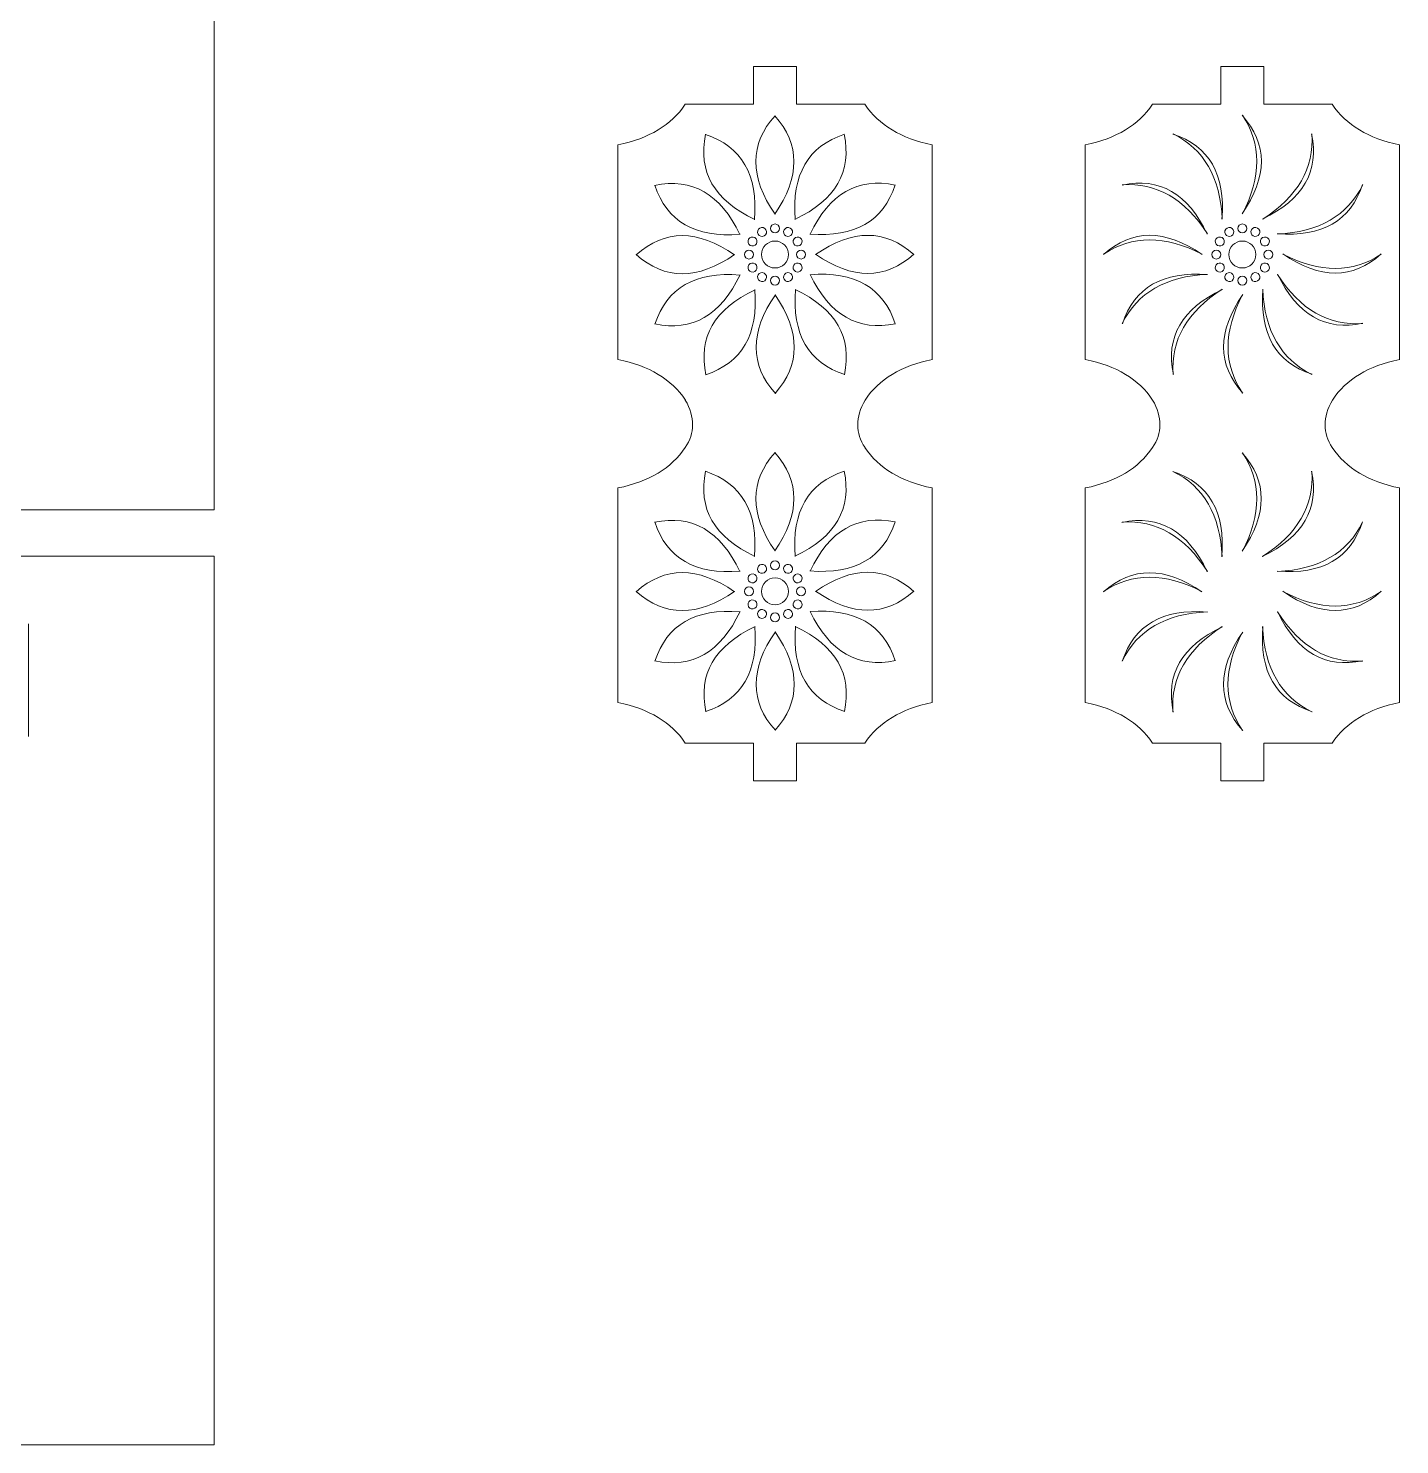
# Model space of a CAD drawing. Header units: millimetres. Extents: x -287 to 263, y -684 to 226.
# Drawn here: x 63.4 to 243, y -683.7 to -498.3 of the extents above; entities that cross this region are included whole.
import ezdxf

# ---------------------------------------------------------------- set-up
doc = ezdxf.new("R2010")
doc.units = ezdxf.units.MM
doc.header["$MEASUREMENT"] = 0
doc.layers.add('Layer 1', color=7, linetype='Continuous')

msp = doc.modelspace()

# ---------------------------------------------------------------- linework, layer by layer
at = {"layer": 'Layer 1', "lineweight": 9}
for points, knots in [([(-269.4627, -312.8832), (-269.4627, -312.8832), (87.7603, -312.8832), (87.7603, -312.8832), (87.7603, -312.8832), (87.7603, -312.8832), (87.7603, -561.3221), (87.7603, -561.3221), (87.7603, -561.3221), (87.7603, -561.3221), (-269.4627, -561.3221), (-269.4627, -561.3221), (-269.4627, -561.3221), (-269.4627, -561.3221), (-269.4627, -312.8832), (-269.4627, -312.8832)], [0, 0, 0, 0, 0.2, 0.2, 0.2, 0.2, 0.4, 0.4, 0.4, 0.4, 0.6, 0.6, 0.6, 0.6, 1, 1, 1, 1]), ([(163.9992, -508.2422), (163.9992, -508.2422), (163.9992, -503.3029), (163.9992, -503.3029), (163.9992, -503.3029), (163.9992, -503.3029), (158.3542, -503.3029), (158.3542, -503.3029), (158.3542, -503.3029), (158.3542, -503.3029), (158.3542, -508.2421), (158.3542, -508.2421)], [0, 0, 0, 0, 0.25, 0.25, 0.25, 0.25, 0.5, 0.5, 0.5, 0.5, 1, 1, 1, 1]), ([(225.1805, -508.2422), (225.1805, -508.2422), (225.1805, -503.3029), (225.1805, -503.3029), (225.1805, -503.3029), (225.1805, -503.3029), (219.5355, -503.3029), (219.5355, -503.3029), (219.5355, -503.3029), (219.5355, -503.3029), (219.5355, -508.2421), (219.5355, -508.2421)], [0, 0, 0, 0, 0.25, 0.25, 0.25, 0.25, 0.5, 0.5, 0.5, 0.5, 1, 1, 1, 1]), ([(159.7654, -525.465), (159.4842, -525.6273), (159.1246, -525.531), (158.9622, -525.2498), (158.9622, -525.2498), (158.7998, -524.9685), (158.8962, -524.6089), (159.1774, -524.4465), (159.1774, -524.4465), (159.4587, -524.2841), (159.8183, -524.3805), (159.9807, -524.6617), (159.9807, -524.6617), (160.1431, -524.943), (160.0467, -525.3026), (159.7654, -525.465)], [0, 0, 0, 0, 0.2, 0.2, 0.2, 0.2, 0.4, 0.4, 0.4, 0.4, 0.6, 0.6, 0.6, 0.6, 1, 1, 1, 1]), ([(161.1767, -525.0868), (160.8519, -525.0868), (160.5887, -524.8236), (160.5887, -524.4988), (160.5887, -524.4988), (160.5887, -524.174), (160.8519, -523.9108), (161.1767, -523.9108), (161.1767, -523.9108), (161.5015, -523.9108), (161.7647, -524.174), (161.7647, -524.4988), (161.7647, -524.4988), (161.7647, -524.8236), (161.5015, -525.0868), (161.1767, -525.0868)], [0, 0, 0, 0, 0.2, 0.2, 0.2, 0.2, 0.4, 0.4, 0.4, 0.4, 0.6, 0.6, 0.6, 0.6, 1, 1, 1, 1]), ([(162.5879, -525.465), (162.3067, -525.3026), (162.2103, -524.943), (162.3727, -524.6617), (162.3727, -524.6617), (162.5351, -524.3805), (162.8947, -524.2841), (163.176, -524.4465), (163.176, -524.4465), (163.4572, -524.6089), (163.5536, -524.9685), (163.3912, -525.2498), (163.3912, -525.2498), (163.2288, -525.531), (162.8692, -525.6273), (162.5879, -525.465)], [0, 0, 0, 0, 0.2, 0.2, 0.2, 0.2, 0.4, 0.4, 0.4, 0.4, 0.6, 0.6, 0.6, 0.6, 1, 1, 1, 1]), ([(220.9468, -525.465), (220.6656, -525.6273), (220.3059, -525.531), (220.1435, -525.2498), (220.1435, -525.2498), (219.9811, -524.9685), (220.0775, -524.6089), (220.3588, -524.4465), (220.3588, -524.4465), (220.64, -524.2841), (220.9997, -524.3805), (221.162, -524.6617), (221.162, -524.6617), (221.3244, -524.943), (221.228, -525.3026), (220.9468, -525.465)], [0, 0, 0, 0, 0.2, 0.2, 0.2, 0.2, 0.4, 0.4, 0.4, 0.4, 0.6, 0.6, 0.6, 0.6, 1, 1, 1, 1]), ([(222.358, -525.0868), (222.0333, -525.0868), (221.77, -524.8236), (221.77, -524.4988), (221.77, -524.4988), (221.77, -524.174), (222.0333, -523.9108), (222.358, -523.9108), (222.358, -523.9108), (222.6828, -523.9108), (222.9461, -524.174), (222.9461, -524.4988), (222.9461, -524.4988), (222.9461, -524.8236), (222.6828, -525.0868), (222.358, -525.0868)], [0, 0, 0, 0, 0.2, 0.2, 0.2, 0.2, 0.4, 0.4, 0.4, 0.4, 0.6, 0.6, 0.6, 0.6, 1, 1, 1, 1]), ([(223.7693, -525.465), (223.4881, -525.3026), (223.3917, -524.943), (223.554, -524.6617), (223.554, -524.6617), (223.7164, -524.3805), (224.0761, -524.2841), (224.3573, -524.4465), (224.3573, -524.4465), (224.6385, -524.6089), (224.7349, -524.9685), (224.5726, -525.2498), (224.5726, -525.2498), (224.4102, -525.531), (224.0505, -525.6273), (223.7693, -525.465)], [0, 0, 0, 0, 0.2, 0.2, 0.2, 0.2, 0.4, 0.4, 0.4, 0.4, 0.6, 0.6, 0.6, 0.6, 1, 1, 1, 1]), ([(158.7323, -526.4981), (158.57, -526.7793), (158.2103, -526.8757), (157.9291, -526.7133), (157.9291, -526.7133), (157.6478, -526.5509), (157.5515, -526.1913), (157.7139, -525.91), (157.7139, -525.91), (157.8762, -525.6288), (158.2359, -525.5324), (158.5171, -525.6948), (158.5171, -525.6948), (158.7984, -525.8572), (158.8947, -526.2168), (158.7323, -526.4981)], [0, 0, 0, 0, 0.2, 0.2, 0.2, 0.2, 0.4, 0.4, 0.4, 0.4, 0.6, 0.6, 0.6, 0.6, 1, 1, 1, 1]), ([(161.1767, -529.6734), (160.2024, -529.6734), (159.4126, -528.8836), (159.4126, -527.9093), (159.4126, -527.9093), (159.4126, -526.9351), (160.2024, -526.1453), (161.1767, -526.1453), (161.1767, -526.1453), (162.151, -526.1453), (162.9408, -526.9351), (162.9408, -527.9093), (162.9408, -527.9093), (162.9408, -528.8836), (162.151, -529.6734), (161.1767, -529.6734)], [0, 0, 0, 0, 0.2, 0.2, 0.2, 0.2, 0.4, 0.4, 0.4, 0.4, 0.6, 0.6, 0.6, 0.6, 1, 1, 1, 1]), ([(163.6211, -526.4981), (163.4587, -526.2168), (163.555, -525.8572), (163.8363, -525.6948), (163.8363, -525.6948), (164.1175, -525.5324), (164.4772, -525.6288), (164.6395, -525.91), (164.6395, -525.91), (164.8019, -526.1913), (164.7056, -526.5509), (164.4243, -526.7133), (164.4243, -526.7133), (164.1431, -526.8757), (163.7834, -526.7793), (163.6211, -526.4981)], [0, 0, 0, 0, 0.2, 0.2, 0.2, 0.2, 0.4, 0.4, 0.4, 0.4, 0.6, 0.6, 0.6, 0.6, 1, 1, 1, 1]), ([(219.9137, -526.4981), (219.7513, -526.7793), (219.3917, -526.8757), (219.1104, -526.7133), (219.1104, -526.7133), (218.8292, -526.5509), (218.7328, -526.1913), (218.8952, -525.91), (218.8952, -525.91), (219.0576, -525.6288), (219.4172, -525.5324), (219.6985, -525.6948), (219.6985, -525.6948), (219.9797, -525.8572), (220.076, -526.2168), (219.9137, -526.4981)], [0, 0, 0, 0, 0.2, 0.2, 0.2, 0.2, 0.4, 0.4, 0.4, 0.4, 0.6, 0.6, 0.6, 0.6, 1, 1, 1, 1]), ([(222.358, -529.6734), (221.3838, -529.6734), (220.594, -528.8836), (220.594, -527.9093), (220.594, -527.9093), (220.594, -526.9351), (221.3838, -526.1453), (222.358, -526.1453), (222.358, -526.1453), (223.3323, -526.1453), (224.1221, -526.9351), (224.1221, -527.9093), (224.1221, -527.9093), (224.1221, -528.8836), (223.3323, -529.6734), (222.358, -529.6734)], [0, 0, 0, 0, 0.2, 0.2, 0.2, 0.2, 0.4, 0.4, 0.4, 0.4, 0.6, 0.6, 0.6, 0.6, 1, 1, 1, 1]), ([(224.8024, -526.4981), (224.64, -526.2168), (224.7364, -525.8572), (225.0176, -525.6948), (225.0176, -525.6948), (225.2989, -525.5324), (225.6585, -525.6288), (225.8209, -525.91), (225.8209, -525.91), (225.9833, -526.1913), (225.8869, -526.5509), (225.6056, -526.7133), (225.6056, -526.7133), (225.3244, -526.8757), (224.9648, -526.7793), (224.8024, -526.4981)], [0, 0, 0, 0, 0.2, 0.2, 0.2, 0.2, 0.4, 0.4, 0.4, 0.4, 0.6, 0.6, 0.6, 0.6, 1, 1, 1, 1]), ([(158.3542, -527.9093), (158.3542, -528.2341), (158.0909, -528.4973), (157.7662, -528.4973), (157.7662, -528.4973), (157.4414, -528.4973), (157.1782, -528.2341), (157.1782, -527.9093), (157.1782, -527.9093), (157.1782, -527.5846), (157.4414, -527.3213), (157.7662, -527.3213), (157.7662, -527.3213), (158.0909, -527.3213), (158.3542, -527.5846), (158.3542, -527.9093)], [0, 0, 0, 0, 0.2, 0.2, 0.2, 0.2, 0.4, 0.4, 0.4, 0.4, 0.6, 0.6, 0.6, 0.6, 1, 1, 1, 1]), ([(163.9992, -527.9093), (163.9992, -527.5846), (164.2625, -527.3213), (164.5872, -527.3213), (164.5872, -527.3213), (164.912, -527.3213), (165.1752, -527.5846), (165.1752, -527.9093), (165.1752, -527.9093), (165.1752, -528.2341), (164.912, -528.4973), (164.5872, -528.4973), (164.5872, -528.4973), (164.2625, -528.4973), (163.9992, -528.2341), (163.9992, -527.9093)], [0, 0, 0, 0, 0.2, 0.2, 0.2, 0.2, 0.4, 0.4, 0.4, 0.4, 0.6, 0.6, 0.6, 0.6, 1, 1, 1, 1]), ([(219.5355, -527.9093), (219.5355, -528.2341), (219.2723, -528.4973), (218.9475, -528.4973), (218.9475, -528.4973), (218.6228, -528.4973), (218.3595, -528.2341), (218.3595, -527.9093), (218.3595, -527.9093), (218.3595, -527.5846), (218.6228, -527.3213), (218.9475, -527.3213), (218.9475, -527.3213), (219.2723, -527.3213), (219.5355, -527.5846), (219.5355, -527.9093)], [0, 0, 0, 0, 0.2, 0.2, 0.2, 0.2, 0.4, 0.4, 0.4, 0.4, 0.6, 0.6, 0.6, 0.6, 1, 1, 1, 1]), ([(225.1805, -527.9093), (225.1805, -527.5846), (225.4438, -527.3213), (225.7686, -527.3213), (225.7686, -527.3213), (226.0933, -527.3213), (226.3566, -527.5846), (226.3566, -527.9093), (226.3566, -527.9093), (226.3566, -528.2341), (226.0933, -528.4973), (225.7686, -528.4973), (225.7686, -528.4973), (225.4438, -528.4973), (225.1805, -528.2341), (225.1805, -527.9093)], [0, 0, 0, 0, 0.2, 0.2, 0.2, 0.2, 0.4, 0.4, 0.4, 0.4, 0.6, 0.6, 0.6, 0.6, 1, 1, 1, 1]), ([(158.7323, -529.3206), (158.8947, -529.6018), (158.7984, -529.9615), (158.5171, -530.1238), (158.5171, -530.1238), (158.2359, -530.2862), (157.8762, -530.1898), (157.7139, -529.9086), (157.7139, -529.9086), (157.5515, -529.6274), (157.6478, -529.2677), (157.9291, -529.1053), (157.9291, -529.1053), (158.2103, -528.9429), (158.57, -529.0393), (158.7323, -529.3206)], [0, 0, 0, 0, 0.2, 0.2, 0.2, 0.2, 0.4, 0.4, 0.4, 0.4, 0.6, 0.6, 0.6, 0.6, 1, 1, 1, 1]), ([(159.7654, -530.3537), (160.0467, -530.5161), (160.1431, -530.8757), (159.9807, -531.1569), (159.9807, -531.1569), (159.8183, -531.4382), (159.4587, -531.5345), (159.1774, -531.3722), (159.1774, -531.3722), (158.8962, -531.2098), (158.7998, -530.8502), (158.9622, -530.5689), (158.9622, -530.5689), (159.1246, -530.2877), (159.4842, -530.1913), (159.7654, -530.3537)], [0, 0, 0, 0, 0.2, 0.2, 0.2, 0.2, 0.4, 0.4, 0.4, 0.4, 0.6, 0.6, 0.6, 0.6, 1, 1, 1, 1]), ([(162.5879, -530.3537), (162.8692, -530.1913), (163.2288, -530.2877), (163.3912, -530.5689), (163.3912, -530.5689), (163.5536, -530.8502), (163.4572, -531.2098), (163.176, -531.3722), (163.176, -531.3722), (162.8947, -531.5345), (162.5351, -531.4382), (162.3727, -531.1569), (162.3727, -531.1569), (162.2103, -530.8757), (162.3067, -530.5161), (162.5879, -530.3537)], [0, 0, 0, 0, 0.2, 0.2, 0.2, 0.2, 0.4, 0.4, 0.4, 0.4, 0.6, 0.6, 0.6, 0.6, 1, 1, 1, 1]), ([(163.6211, -529.3206), (163.7834, -529.0393), (164.1431, -528.9429), (164.4243, -529.1053), (164.4243, -529.1053), (164.7056, -529.2677), (164.8019, -529.6274), (164.6395, -529.9086), (164.6395, -529.9086), (164.4772, -530.1898), (164.1175, -530.2862), (163.8363, -530.1238), (163.8363, -530.1238), (163.555, -529.9615), (163.4587, -529.6018), (163.6211, -529.3206)], [0, 0, 0, 0, 0.2, 0.2, 0.2, 0.2, 0.4, 0.4, 0.4, 0.4, 0.6, 0.6, 0.6, 0.6, 1, 1, 1, 1]), ([(219.9137, -529.3206), (220.076, -529.6018), (219.9797, -529.9615), (219.6985, -530.1238), (219.6985, -530.1238), (219.4172, -530.2862), (219.0576, -530.1898), (218.8952, -529.9086), (218.8952, -529.9086), (218.7328, -529.6274), (218.8292, -529.2677), (219.1104, -529.1053), (219.1104, -529.1053), (219.3917, -528.9429), (219.7513, -529.0393), (219.9137, -529.3206)], [0, 0, 0, 0, 0.2, 0.2, 0.2, 0.2, 0.4, 0.4, 0.4, 0.4, 0.6, 0.6, 0.6, 0.6, 1, 1, 1, 1]), ([(220.9468, -530.3537), (221.228, -530.5161), (221.3244, -530.8757), (221.162, -531.1569), (221.162, -531.1569), (220.9997, -531.4382), (220.64, -531.5345), (220.3588, -531.3722), (220.3588, -531.3722), (220.0775, -531.2098), (219.9811, -530.8502), (220.1435, -530.5689), (220.1435, -530.5689), (220.3059, -530.2877), (220.6656, -530.1913), (220.9468, -530.3537)], [0, 0, 0, 0, 0.2, 0.2, 0.2, 0.2, 0.4, 0.4, 0.4, 0.4, 0.6, 0.6, 0.6, 0.6, 1, 1, 1, 1]), ([(223.7693, -530.3537), (224.0505, -530.1913), (224.4102, -530.2877), (224.5726, -530.5689), (224.5726, -530.5689), (224.7349, -530.8502), (224.6385, -531.2098), (224.3573, -531.3722), (224.3573, -531.3722), (224.0761, -531.5345), (223.7164, -531.4382), (223.554, -531.1569), (223.554, -531.1569), (223.3917, -530.8757), (223.4881, -530.5161), (223.7693, -530.3537)], [0, 0, 0, 0, 0.2, 0.2, 0.2, 0.2, 0.4, 0.4, 0.4, 0.4, 0.6, 0.6, 0.6, 0.6, 1, 1, 1, 1]), ([(224.8024, -529.3206), (224.9648, -529.0393), (225.3244, -528.9429), (225.6056, -529.1053), (225.6056, -529.1053), (225.8869, -529.2677), (225.9833, -529.6274), (225.8209, -529.9086), (225.8209, -529.9086), (225.6585, -530.1898), (225.2989, -530.2862), (225.0176, -530.1238), (225.0176, -530.1238), (224.7364, -529.9615), (224.64, -529.6018), (224.8024, -529.3206)], [0, 0, 0, 0, 0.2, 0.2, 0.2, 0.2, 0.4, 0.4, 0.4, 0.4, 0.6, 0.6, 0.6, 0.6, 1, 1, 1, 1]), ([(161.1767, -530.7318), (161.5015, -530.7318), (161.7647, -530.9951), (161.7647, -531.3198), (161.7647, -531.3198), (161.7647, -531.6446), (161.5015, -531.9079), (161.1767, -531.9079), (161.1767, -531.9079), (160.8519, -531.9079), (160.5887, -531.6446), (160.5887, -531.3198), (160.5887, -531.3198), (160.5887, -530.9951), (160.8519, -530.7318), (161.1767, -530.7318)], [0, 0, 0, 0, 0.2, 0.2, 0.2, 0.2, 0.4, 0.4, 0.4, 0.4, 0.6, 0.6, 0.6, 0.6, 1, 1, 1, 1]), ([(222.358, -530.7318), (222.6828, -530.7318), (222.9461, -530.9951), (222.9461, -531.3198), (222.9461, -531.3198), (222.9461, -531.6446), (222.6828, -531.9079), (222.358, -531.9079), (222.358, -531.9079), (222.0333, -531.9079), (221.77, -531.6446), (221.77, -531.3198), (221.77, -531.3198), (221.77, -530.9951), (222.0333, -530.7318), (222.358, -530.7318)], [0, 0, 0, 0, 0.2, 0.2, 0.2, 0.2, 0.4, 0.4, 0.4, 0.4, 0.6, 0.6, 0.6, 0.6, 1, 1, 1, 1]), ([(-269.4627, -567.4075), (-269.4627, -567.4075), (87.7603, -567.4075), (87.7603, -567.4075), (87.7603, -567.4075), (87.7603, -567.4075), (87.7603, -683.7122), (87.7603, -683.7122), (87.7603, -683.7122), (87.7603, -683.7122), (-269.4627, -683.7122), (-269.4627, -683.7122), (-269.4627, -683.7122), (-269.4627, -683.7122), (-269.4627, -567.4075), (-269.4627, -567.4075)], [0, 0, 0, 0, 0.2, 0.2, 0.2, 0.2, 0.4, 0.4, 0.4, 0.4, 0.6, 0.6, 0.6, 0.6, 1, 1, 1, 1]), ([(159.7654, -569.5665), (159.4842, -569.7289), (159.1246, -569.6326), (158.9622, -569.3513), (158.9622, -569.3513), (158.7998, -569.0701), (158.8962, -568.7104), (159.1774, -568.5481), (159.1774, -568.5481), (159.4587, -568.3857), (159.8183, -568.482), (159.9807, -568.7633), (159.9807, -568.7633), (160.1431, -569.0446), (160.0467, -569.4042), (159.7654, -569.5665)], [0, 0, 0, 0, 0.2, 0.2, 0.2, 0.2, 0.4, 0.4, 0.4, 0.4, 0.6, 0.6, 0.6, 0.6, 1, 1, 1, 1]), ([(161.1767, -569.1884), (160.8519, -569.1884), (160.5887, -568.9251), (160.5887, -568.6004), (160.5887, -568.6004), (160.5887, -568.2756), (160.8519, -568.0124), (161.1767, -568.0124), (161.1767, -568.0124), (161.5015, -568.0124), (161.7647, -568.2756), (161.7647, -568.6004), (161.7647, -568.6004), (161.7647, -568.9251), (161.5015, -569.1884), (161.1767, -569.1884)], [0, 0, 0, 0, 0.2, 0.2, 0.2, 0.2, 0.4, 0.4, 0.4, 0.4, 0.6, 0.6, 0.6, 0.6, 1, 1, 1, 1]), ([(162.5879, -569.5665), (162.3067, -569.4042), (162.2103, -569.0446), (162.3727, -568.7633), (162.3727, -568.7633), (162.5351, -568.482), (162.8947, -568.3857), (163.176, -568.5481), (163.176, -568.5481), (163.4572, -568.7104), (163.5536, -569.0701), (163.3912, -569.3513), (163.3912, -569.3513), (163.2288, -569.6326), (162.8692, -569.7289), (162.5879, -569.5665)], [0, 0, 0, 0, 0.2, 0.2, 0.2, 0.2, 0.4, 0.4, 0.4, 0.4, 0.6, 0.6, 0.6, 0.6, 1, 1, 1, 1]), ([(158.7323, -570.5997), (158.57, -570.8809), (158.2103, -570.9773), (157.9291, -570.8149), (157.9291, -570.8149), (157.6478, -570.6525), (157.5515, -570.2929), (157.7139, -570.0116), (157.7139, -570.0116), (157.8762, -569.7304), (158.2359, -569.634), (158.5171, -569.7964), (158.5171, -569.7964), (158.7984, -569.9588), (158.8947, -570.3184), (158.7323, -570.5997)], [0, 0, 0, 0, 0.2, 0.2, 0.2, 0.2, 0.4, 0.4, 0.4, 0.4, 0.6, 0.6, 0.6, 0.6, 1, 1, 1, 1]), ([(161.1767, -573.775), (160.2024, -573.775), (159.4126, -572.9852), (159.4126, -572.0109), (159.4126, -572.0109), (159.4126, -571.0366), (160.2024, -570.2468), (161.1767, -570.2468), (161.1767, -570.2468), (162.151, -570.2468), (162.9408, -571.0366), (162.9408, -572.0109), (162.9408, -572.0109), (162.9408, -572.9852), (162.151, -573.775), (161.1767, -573.775)], [0, 0, 0, 0, 0.2, 0.2, 0.2, 0.2, 0.4, 0.4, 0.4, 0.4, 0.6, 0.6, 0.6, 0.6, 1, 1, 1, 1]), ([(163.6211, -570.5997), (163.4587, -570.3184), (163.555, -569.9588), (163.8363, -569.7964), (163.8363, -569.7964), (164.1175, -569.634), (164.4772, -569.7304), (164.6395, -570.0116), (164.6395, -570.0116), (164.8019, -570.2929), (164.7056, -570.6525), (164.4243, -570.8149), (164.4243, -570.8149), (164.1431, -570.9773), (163.7834, -570.8809), (163.6211, -570.5997)], [0, 0, 0, 0, 0.2, 0.2, 0.2, 0.2, 0.4, 0.4, 0.4, 0.4, 0.6, 0.6, 0.6, 0.6, 1, 1, 1, 1]), ([(158.3542, -572.0109), (158.3542, -572.3357), (158.0909, -572.5989), (157.7662, -572.5989), (157.7662, -572.5989), (157.4414, -572.5989), (157.1782, -572.3357), (157.1782, -572.0109), (157.1782, -572.0109), (157.1782, -571.6862), (157.4414, -571.4229), (157.7662, -571.4229), (157.7662, -571.4229), (158.0909, -571.4229), (158.3542, -571.6862), (158.3542, -572.0109)], [0, 0, 0, 0, 0.2, 0.2, 0.2, 0.2, 0.4, 0.4, 0.4, 0.4, 0.6, 0.6, 0.6, 0.6, 1, 1, 1, 1]), ([(163.9992, -572.0109), (163.9992, -571.6862), (164.2625, -571.4229), (164.5872, -571.4229), (164.5872, -571.4229), (164.912, -571.4229), (165.1752, -571.6862), (165.1752, -572.0109), (165.1752, -572.0109), (165.1752, -572.3357), (164.912, -572.5989), (164.5872, -572.5989), (164.5872, -572.5989), (164.2625, -572.5989), (163.9992, -572.3357), (163.9992, -572.0109)], [0, 0, 0, 0, 0.2, 0.2, 0.2, 0.2, 0.4, 0.4, 0.4, 0.4, 0.6, 0.6, 0.6, 0.6, 1, 1, 1, 1]), ([(158.7323, -573.4222), (158.8947, -573.7034), (158.7984, -574.0631), (158.5171, -574.2254), (158.5171, -574.2254), (158.2359, -574.3878), (157.8762, -574.2914), (157.7139, -574.0102), (157.7139, -574.0102), (157.5515, -573.7289), (157.6478, -573.3693), (157.9291, -573.2069), (157.9291, -573.2069), (158.2103, -573.0445), (158.57, -573.1409), (158.7323, -573.4222)], [0, 0, 0, 0, 0.2, 0.2, 0.2, 0.2, 0.4, 0.4, 0.4, 0.4, 0.6, 0.6, 0.6, 0.6, 1, 1, 1, 1]), ([(159.7654, -574.4553), (160.0467, -574.6176), (160.1431, -574.9773), (159.9807, -575.2585), (159.9807, -575.2585), (159.8183, -575.5398), (159.4587, -575.6361), (159.1774, -575.4738), (159.1774, -575.4738), (158.8962, -575.3114), (158.7998, -574.9518), (158.9622, -574.6705), (158.9622, -574.6705), (159.1246, -574.3892), (159.4842, -574.2929), (159.7654, -574.4553)], [0, 0, 0, 0, 0.2, 0.2, 0.2, 0.2, 0.4, 0.4, 0.4, 0.4, 0.6, 0.6, 0.6, 0.6, 1, 1, 1, 1]), ([(162.5879, -574.4553), (162.8692, -574.2929), (163.2288, -574.3892), (163.3912, -574.6705), (163.3912, -574.6705), (163.5536, -574.9518), (163.4572, -575.3114), (163.176, -575.4738), (163.176, -575.4738), (162.8947, -575.6361), (162.5351, -575.5398), (162.3727, -575.2585), (162.3727, -575.2585), (162.2103, -574.9773), (162.3067, -574.6176), (162.5879, -574.4553)], [0, 0, 0, 0, 0.2, 0.2, 0.2, 0.2, 0.4, 0.4, 0.4, 0.4, 0.6, 0.6, 0.6, 0.6, 1, 1, 1, 1]), ([(163.6211, -573.4222), (163.7834, -573.1409), (164.1431, -573.0445), (164.4243, -573.2069), (164.4243, -573.2069), (164.7056, -573.3693), (164.8019, -573.7289), (164.6395, -574.0102), (164.6395, -574.0102), (164.4772, -574.2914), (164.1175, -574.3878), (163.8363, -574.2254), (163.8363, -574.2254), (163.555, -574.0631), (163.4587, -573.7034), (163.6211, -573.4222)], [0, 0, 0, 0, 0.2, 0.2, 0.2, 0.2, 0.4, 0.4, 0.4, 0.4, 0.6, 0.6, 0.6, 0.6, 1, 1, 1, 1]), ([(161.1767, -574.8334), (161.5015, -574.8334), (161.7647, -575.0967), (161.7647, -575.4214), (161.7647, -575.4214), (161.7647, -575.7462), (161.5015, -576.0095), (161.1767, -576.0095), (161.1767, -576.0095), (160.8519, -576.0095), (160.5887, -575.7462), (160.5887, -575.4214), (160.5887, -575.4214), (160.5887, -575.0967), (160.8519, -574.8334), (161.1767, -574.8334)], [0, 0, 0, 0, 0.2, 0.2, 0.2, 0.2, 0.4, 0.4, 0.4, 0.4, 0.6, 0.6, 0.6, 0.6, 1, 1, 1, 1]), ([(163.9992, -591.8588), (163.9992, -591.8588), (163.9992, -596.7982), (163.9992, -596.7982), (163.9992, -596.7982), (163.9992, -596.7982), (158.3542, -596.7982), (158.3542, -596.7982), (158.3542, -596.7982), (158.3542, -596.7982), (158.3542, -591.8589), (158.3542, -591.8589)], [0, 0, 0, 0, 0.25, 0.25, 0.25, 0.25, 0.5, 0.5, 0.5, 0.5, 1, 1, 1, 1]), ([(225.1805, -591.8588), (225.1805, -591.8588), (225.1805, -596.7982), (225.1805, -596.7982), (225.1805, -596.7982), (225.1805, -596.7982), (219.5355, -596.7982), (219.5355, -596.7982), (219.5355, -596.7982), (219.5355, -596.7982), (219.5355, -591.8589), (219.5355, -591.8589)], [0, 0, 0, 0, 0.25, 0.25, 0.25, 0.25, 0.5, 0.5, 0.5, 0.5, 1, 1, 1, 1])]:
    msp.add_open_spline(points, degree=3, knots=knots, dxfattribs=at)
for points in [[(149.4162, -508.2394), (147.627, -510.9518), (144.6927, -512.7196), (140.6134, -513.543)], [(149.3878, -508.2421), (149.3878, -508.2421), (158.3717, -508.2421), (158.3717, -508.2421)], [(161.1767, -522.6171), (157.8288, -517.7591), (157.8288, -513.4646), (161.1767, -509.7336)], [(161.1354, -522.6171), (164.4833, -517.7591), (164.4833, -513.4646), (161.1354, -509.7336)], [(163.9869, -508.2422), (163.9869, -508.2422), (172.9549, -508.2421), (172.9549, -508.2421)], [(172.9546, -508.2394), (174.7438, -510.9518), (177.6781, -512.7196), (181.7574, -513.543)], [(210.5976, -508.2394), (208.8083, -510.9518), (205.874, -512.7196), (201.7947, -513.543)], [(210.5691, -508.2421), (210.5691, -508.2421), (219.5531, -508.2421), (219.5531, -508.2421)], [(222.3342, -522.5707), (225.6821, -517.7127), (225.6821, -513.4182), (222.3342, -509.6871)], [(222.3342, -522.5707), (225.6821, -517.7127), (225.6821, -513.4182), (222.3342, -509.6871)], [(222.3755, -522.5707), (224.8868, -517.7127), (224.8868, -513.4182), (222.3755, -509.6871)], [(225.1682, -508.2422), (225.1682, -508.2422), (234.1363, -508.2421), (234.1363, -508.2421)], [(234.1359, -508.2394), (235.9252, -510.9518), (238.8594, -512.7196), (242.9387, -513.543)], [(140.6134, -513.5296), (140.6134, -513.5296), (140.6134, -541.6643), (140.6134, -541.6643)], [(158.5306, -523.3261), (153.2023, -520.793), (151.055, -517.0738), (152.0889, -512.1687)], [(158.4949, -523.3468), (158.9652, -517.4657), (156.8179, -513.7466), (152.0531, -512.1893)], [(163.8228, -523.3261), (163.3524, -517.4451), (165.4997, -513.7259), (170.2646, -512.1687)], [(163.787, -523.3055), (169.1154, -520.7723), (171.2626, -517.0532), (170.2288, -512.148)], [(181.7574, -513.5318), (181.7574, -513.5318), (181.7574, -541.6699), (181.7574, -541.6699)], [(201.7947, -513.5296), (201.7947, -513.5296), (201.7947, -541.6643), (201.7947, -541.6643)], [(219.6937, -523.3003), (220.164, -517.4193), (218.0167, -513.7001), (213.2519, -512.1429)], [(219.6937, -523.3003), (220.164, -517.4193), (218.0167, -513.7001), (213.2519, -512.1429)], [(219.7294, -523.2797), (219.4753, -517.8169), (217.328, -514.0978), (213.2876, -512.1222)], [(224.9858, -523.259), (230.3141, -520.7259), (232.4614, -517.0067), (231.4276, -512.1016)], [(224.9858, -523.259), (230.3141, -520.7259), (232.4614, -517.0067), (231.4276, -512.1016)], [(225.0216, -523.2797), (229.6255, -520.3282), (231.7727, -516.6091), (231.4634, -512.1222)], [(242.9387, -513.5318), (242.9387, -513.5318), (242.9387, -541.6699), (242.9387, -541.6699)], [(156.5729, -525.299), (154.0397, -519.9707), (150.3205, -517.8234), (145.4154, -518.8572)], [(156.5935, -525.2632), (150.7125, -525.7336), (146.9933, -523.5863), (145.4361, -518.8214)], [(165.7392, -525.2275), (171.6203, -525.6978), (175.3394, -523.5506), (176.8967, -518.7857)], [(165.7599, -525.2632), (168.2931, -519.9349), (172.0122, -517.7876), (176.9173, -518.8215)], [(217.7717, -525.2525), (215.2385, -519.9242), (211.5193, -517.777), (206.6142, -518.8108)], [(217.7717, -525.2525), (215.2385, -519.9242), (211.5193, -517.777), (206.6142, -518.8108)], [(217.7923, -525.2168), (214.8409, -520.6129), (211.1217, -518.4657), (206.6349, -518.775)], [(226.938, -525.181), (232.8191, -525.6514), (236.5382, -523.5041), (238.0955, -518.7392)], [(226.938, -525.181), (232.8191, -525.6514), (236.5382, -523.5041), (238.0955, -518.7392)], [(226.9587, -525.2168), (232.4214, -524.9627), (236.1406, -522.8154), (238.1161, -518.775)], [(155.8845, -527.9506), (151.0265, -524.6027), (146.732, -524.6027), (143.001, -527.9506)], [(166.4689, -527.9093), (171.3269, -524.5614), (175.6214, -524.5614), (179.3524, -527.9093)], [(217.0833, -527.9042), (212.2253, -524.5563), (207.9308, -524.5563), (204.1998, -527.9042)], [(217.0833, -527.9042), (212.2253, -524.5563), (207.9308, -524.5563), (204.1998, -527.9042)], [(217.0833, -527.8629), (212.2253, -525.3516), (207.9308, -525.3516), (204.1998, -527.8629)], [(155.8845, -527.9093), (151.0265, -531.2572), (146.732, -531.2572), (143.001, -527.9093)], [(166.4689, -527.868), (171.3269, -531.2159), (175.6214, -531.2159), (179.3524, -527.868)], [(227.6677, -527.8216), (232.5257, -531.1695), (236.8202, -531.1695), (240.5512, -527.8216)], [(227.6677, -527.8216), (232.5257, -531.1695), (236.8202, -531.1695), (240.5512, -527.8216)], [(227.6677, -527.8629), (232.5257, -530.3742), (236.8202, -530.3742), (240.5512, -527.8629)], [(156.6142, -530.5912), (150.7331, -530.1208), (147.014, -532.2681), (145.4567, -537.033)], [(165.7599, -530.5554), (171.6409, -530.085), (175.3601, -532.2323), (176.9173, -536.9972)], [(217.813, -530.5447), (211.9319, -530.0744), (208.2127, -532.2216), (206.6555, -536.9865)], [(217.813, -530.5447), (211.9319, -530.0744), (208.2127, -532.2216), (206.6555, -536.9865)], [(156.5935, -530.5554), (154.0603, -535.8838), (150.3412, -538.031), (145.4361, -536.9972)], [(165.7805, -530.5197), (168.3137, -535.848), (172.0329, -537.9952), (176.938, -536.9614)], [(217.7923, -530.509), (212.3295, -530.7631), (208.6104, -532.9103), (206.6349, -536.9507)], [(226.9587, -530.509), (229.9101, -535.1129), (233.6293, -537.2601), (238.1161, -536.9508)], [(226.9793, -530.4732), (229.5125, -535.8015), (233.2317, -537.9488), (238.1368, -536.915)], [(226.9793, -530.4732), (229.5125, -535.8015), (233.2317, -537.9488), (238.1368, -536.915)], [(158.5663, -532.5132), (153.238, -535.0463), (151.0908, -538.7655), (152.1246, -543.6706)], [(158.5306, -532.4925), (159.001, -538.3736), (156.8537, -542.0927), (152.0888, -543.65)], [(161.218, -533.2015), (157.8701, -538.0595), (157.8701, -542.354), (161.218, -546.0851)], [(161.1767, -533.2015), (164.5246, -538.0595), (164.5246, -542.354), (161.1767, -546.0851)], [(163.8585, -532.4719), (163.3882, -538.3529), (165.5355, -542.0721), (170.3003, -543.6293)], [(163.8228, -532.4925), (169.1511, -535.0257), (171.2984, -538.7448), (170.2645, -543.65)], [(219.7651, -532.4667), (214.4368, -534.9999), (212.2896, -538.719), (213.3234, -543.6242)], [(219.7651, -532.4667), (214.4368, -534.9999), (212.2896, -538.719), (213.3234, -543.6242)], [(219.7294, -532.4461), (215.1255, -535.3975), (212.9783, -539.1167), (213.2876, -543.6035)], [(222.4168, -533.1551), (219.0689, -538.0131), (219.0689, -542.3076), (222.4168, -546.0386)], [(222.4168, -533.1551), (219.0689, -538.0131), (219.0689, -542.3076), (222.4168, -546.0386)], [(222.3755, -533.1551), (219.8642, -538.0131), (219.8642, -542.3076), (222.3755, -546.0386)], [(225.0573, -532.4254), (224.587, -538.3065), (226.7343, -542.0256), (231.4991, -543.5829)], [(225.0573, -532.4254), (224.587, -538.3065), (226.7343, -542.0256), (231.4991, -543.5829)], [(225.0216, -532.4461), (225.2757, -537.9088), (227.4229, -541.628), (231.4633, -543.6035)], [(149.4337, -546.9565), (147.6445, -544.2441), (144.6927, -542.4763), (140.6134, -541.6529)], [(172.9721, -546.9565), (174.7613, -544.2441), (177.6956, -542.4763), (181.7749, -541.6529)], [(210.6151, -546.9565), (208.8258, -544.2441), (205.874, -542.4763), (201.7947, -541.6529)], [(234.1534, -546.9565), (235.9427, -544.2441), (238.8769, -542.4763), (242.9562, -541.6529)], [(149.4318, -546.9565), (150.7121, -549.2226), (150.7032, -551.2927), (149.4228, -553.1669)], [(172.9721, -546.9565), (171.6918, -549.2226), (171.6761, -551.2928), (172.9564, -553.167)], [(210.6131, -546.9565), (211.8934, -549.2226), (211.8845, -551.2927), (210.6042, -553.1669)], [(234.1534, -546.9565), (232.8731, -549.2226), (232.8574, -551.2928), (234.1377, -553.167)], [(149.4162, -553.1642), (147.627, -555.8766), (144.6927, -557.6444), (140.6134, -558.4678)], [(161.1767, -566.7187), (157.8288, -561.8607), (157.8288, -557.5662), (161.1767, -553.8352)], [(161.1354, -566.7187), (164.4833, -561.8607), (164.4833, -557.5662), (161.1354, -553.8352)], [(172.9546, -553.1642), (174.7438, -555.8766), (177.6781, -557.6444), (181.7574, -558.4678)], [(210.5976, -553.1642), (208.8083, -555.8766), (205.874, -557.6444), (201.7947, -558.4678)], [(222.3205, -566.7464), (225.6684, -561.8884), (225.6684, -557.5939), (222.3205, -553.8629)], [(222.3205, -566.7464), (225.6684, -561.8884), (225.6684, -557.5939), (222.3205, -553.8629)], [(222.3618, -566.7464), (224.8731, -561.8884), (224.8731, -557.5939), (222.3618, -553.8629)], [(234.1359, -553.1642), (235.9252, -555.8766), (238.8594, -557.6444), (242.9387, -558.4678)], [(158.5306, -567.4277), (153.2023, -564.8946), (151.055, -561.1754), (152.0889, -556.2703)], [(158.4949, -567.4484), (158.9652, -561.5673), (156.8179, -557.8482), (152.0531, -556.2909)], [(163.8228, -567.4277), (163.3524, -561.5467), (165.4997, -557.8275), (170.2646, -556.2703)], [(163.787, -567.4071), (169.1154, -564.8739), (171.2626, -561.1547), (170.2288, -556.2496)], [(219.6799, -567.4761), (220.1503, -561.595), (218.003, -557.8759), (213.2382, -556.3186)], [(219.6799, -567.4761), (220.1503, -561.595), (218.003, -557.8759), (213.2382, -556.3186)], [(219.7157, -567.4554), (219.4616, -561.9926), (217.3143, -558.2735), (213.2739, -556.298)], [(224.9721, -567.4348), (230.3004, -564.9016), (232.4477, -561.1824), (231.4139, -556.2773)], [(224.9721, -567.4348), (230.3004, -564.9016), (232.4477, -561.1824), (231.4139, -556.2773)], [(225.0079, -567.4554), (229.6118, -564.504), (231.759, -560.7848), (231.4497, -556.298)], [(140.6134, -586.5711), (140.6134, -586.5711), (140.6134, -558.4537), (140.6134, -558.4537)], [(181.7574, -586.5758), (181.7574, -586.5758), (181.7574, -558.4572), (181.7574, -558.4572)], [(201.7947, -586.5711), (201.7947, -586.5711), (201.7947, -558.4537), (201.7947, -558.4537)], [(242.9387, -586.5758), (242.9387, -586.5758), (242.9387, -558.4572), (242.9387, -558.4572)], [(156.5729, -569.4006), (154.0397, -564.0723), (150.3205, -561.925), (145.4154, -562.9588)], [(156.5935, -569.3648), (150.7125, -569.8352), (146.9933, -567.6879), (145.4361, -562.923)], [(165.7392, -569.3291), (171.6203, -569.7994), (175.3394, -567.6521), (176.8967, -562.8873)], [(165.7599, -569.3648), (168.2931, -564.0365), (172.0122, -561.8892), (176.9173, -562.9231)], [(217.7579, -569.4282), (215.2248, -564.0999), (211.5056, -561.9527), (206.6005, -562.9865)], [(217.7579, -569.4282), (215.2248, -564.0999), (211.5056, -561.9527), (206.6005, -562.9865)], [(217.7786, -569.3925), (214.8272, -564.7886), (211.108, -562.6414), (206.6212, -562.9507)], [(226.9243, -569.3568), (232.8054, -569.8271), (236.5245, -567.6798), (238.0818, -562.915)], [(226.9243, -569.3568), (232.8054, -569.8271), (236.5245, -567.6798), (238.0818, -562.915)], [(226.945, -569.3925), (232.4077, -569.1384), (236.1269, -566.9912), (238.1024, -562.9508)], [(155.8845, -572.0522), (151.0265, -568.7043), (146.732, -568.7043), (143.001, -572.0522)], [(166.4689, -572.0109), (171.3269, -568.663), (175.6214, -568.663), (179.3524, -572.0109)], [(217.0696, -572.0799), (212.2116, -568.732), (207.9171, -568.732), (204.1861, -572.0799)], [(217.0696, -572.0799), (212.2116, -568.732), (207.9171, -568.732), (204.1861, -572.0799)], [(217.0696, -572.0386), (212.2116, -569.5273), (207.9171, -569.5273), (204.1861, -572.0386)], [(155.8845, -572.0109), (151.0265, -575.3588), (146.732, -575.3588), (143.001, -572.0109)], [(166.4689, -571.9696), (171.3269, -575.3175), (175.6214, -575.3175), (179.3524, -571.9696)], [(227.654, -571.9973), (232.512, -575.3452), (236.8065, -575.3452), (240.5375, -571.9973)], [(227.654, -571.9973), (232.512, -575.3452), (236.8065, -575.3452), (240.5375, -571.9973)], [(227.654, -572.0386), (232.512, -574.5499), (236.8065, -574.5499), (240.5375, -572.0386)], [(156.5935, -574.657), (154.0603, -579.9854), (150.3412, -582.1326), (145.4361, -581.0988)], [(156.6142, -574.6927), (150.7331, -574.2224), (147.014, -576.3697), (145.4567, -581.1345)], [(165.7599, -574.657), (171.6409, -574.1866), (175.3601, -576.3339), (176.9173, -581.0988)], [(165.7805, -574.6213), (168.3137, -579.9496), (172.0329, -582.0968), (176.938, -581.063)], [(217.7786, -574.6847), (212.3158, -574.9388), (208.5967, -577.086), (206.6212, -581.1264)], [(217.7992, -574.7204), (211.9182, -574.2501), (208.199, -576.3974), (206.6418, -581.1622)], [(217.7992, -574.7204), (211.9182, -574.2501), (208.199, -576.3974), (206.6418, -581.1622)], [(226.945, -574.6847), (229.8964, -579.2886), (233.6156, -581.4358), (238.1024, -581.1265)], [(226.9656, -574.6489), (229.4988, -579.9773), (233.218, -582.1245), (238.1231, -581.0907)], [(226.9656, -574.6489), (229.4988, -579.9773), (233.218, -582.1245), (238.1231, -581.0907)], [(63.4242, -576.2369), (63.4242, -576.2369), (63.4242, -591.0007), (63.4242, -591.0007)], [(158.5663, -576.6147), (153.238, -579.1479), (151.0908, -582.8671), (152.1246, -587.7722)], [(158.5306, -576.5941), (159.001, -582.4751), (156.8537, -586.1943), (152.0888, -587.7515)], [(163.8585, -576.5734), (163.3882, -582.4545), (165.5355, -586.1737), (170.3003, -587.7309)], [(163.8228, -576.5941), (169.1511, -579.1273), (171.2984, -582.8464), (170.2645, -587.7515)], [(219.7157, -576.6218), (215.1118, -579.5732), (212.9646, -583.2924), (213.2739, -587.7792)], [(225.0436, -576.6011), (224.5733, -582.4822), (226.7206, -586.2013), (231.4854, -587.7586)], [(225.0436, -576.6011), (224.5733, -582.4822), (226.7206, -586.2013), (231.4854, -587.7586)], [(225.0079, -576.6218), (225.262, -582.0845), (227.4092, -585.8037), (231.4496, -587.7792)], [(161.218, -577.3031), (157.8701, -582.1611), (157.8701, -586.4556), (161.218, -590.1866)], [(161.1767, -577.3031), (164.5246, -582.1611), (164.5246, -586.4556), (161.1767, -590.1866)], [(219.7514, -576.6424), (214.4231, -579.1756), (212.2759, -582.8948), (213.3097, -587.7999)], [(219.7514, -576.6424), (214.4231, -579.1756), (212.2759, -582.8948), (213.3097, -587.7999)], [(222.4031, -577.3308), (219.0552, -582.1888), (219.0552, -586.4833), (222.4031, -590.2143)], [(222.4031, -577.3308), (219.0552, -582.1888), (219.0552, -586.4833), (222.4031, -590.2143)], [(222.3618, -577.3308), (219.8505, -582.1888), (219.8505, -586.4833), (222.3618, -590.2143)], [(149.4162, -591.8675), (147.627, -589.1551), (144.6927, -587.3872), (140.6134, -586.5638)], [(172.9546, -591.8675), (174.7438, -589.1551), (177.6781, -587.3872), (181.7574, -586.5638)], [(210.5976, -591.8675), (208.8083, -589.1551), (205.874, -587.3872), (201.7947, -586.5638)], [(234.1359, -591.8675), (235.9252, -589.1551), (238.8594, -587.3872), (242.9387, -586.5638)], [(149.3977, -591.8675), (149.3977, -591.8675), (158.3627, -591.8675), (158.3627, -591.8675)], [(163.9809, -591.8675), (163.9809, -591.8675), (172.9718, -591.8675), (172.9718, -591.8675)], [(210.579, -591.8675), (210.579, -591.8675), (219.5464, -591.8675), (219.5464, -591.8675)], [(225.1805, -591.8675), (225.1805, -591.8675), (234.1531, -591.8675), (234.1531, -591.8675)]]:
    msp.add_open_spline(points, degree=3, dxfattribs=at)

doc.saveas('drawing.dxf')
